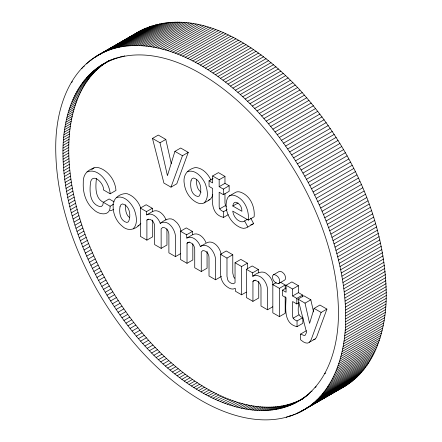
<?xml version="1.0" encoding="UTF-8"?>
<svg xmlns="http://www.w3.org/2000/svg" width="442" height="442" viewBox="0 0 442 442"><rect width="100%" height="100%" fill="white"/><g stroke="black" fill="none" stroke-linecap="round" stroke-linejoin="round"><path stroke-width="0.66" d="M62.952 153.556C62.626 120.296 72.576 82.129 103.074 64.14C133.699 46.493 171.745 56.703 200.386 73.477C241.686 97.699 273.88 135.125 297.88 176.098C321.505 217.353 337.942 263.957 338.45 311.886C338.771 345.141 328.826 383.308 298.328 401.297C267.703 418.944 229.652 408.734 201.016 391.96C159.717 367.744 127.523 330.312 103.522 289.339C79.897 248.084 63.46 201.48 62.952 153.556L68.753 150.208C68.482 117.533 77.914 80.322 107.196 61.808M345.677 318.909C345.876 268.67 329.052 219.646 304.737 176.17C279.797 132.6 246.128 92.781 202.856 66.56C172.706 48.371 132.744 36.62 99.71 54.278C67.239 72.057 55.841 111.787 55.725 146.529C55.526 196.773 72.35 245.791 96.66 289.267C121.605 332.837 155.275 372.661 198.546 398.883C228.696 417.071 268.659 428.817 301.693 411.159C334.158 393.38 345.561 353.655 345.677 318.909L386.275 295.471C385.562 218.05 349.219 143.888 297.61 87.505C258.968 47.117 195.789 2.033 138.506 31.857L97.909 55.294M301.693 411.159L344.091 386.706C375.291 368.335 386.104 329.594 386.275 295.471M125.694 204.707C125.202 209.221 125.71 214.829 129.677 217.718M196.618 179.419C196.176 183.944 196.983 189.463 201.088 192.154M96.4 178.535C95.555 186.706 94.748 198.497 103.765 202.486M113.605 204.221L110.124 206.232C110.478 216.536 99.091 215.016 93.864 209.729C86.035 203.397 82.809 192.95 83.267 183.143C82.908 174.999 86.505 170.645 94.058 167.833C97.03 166.64 100.102 168.076 102.754 169.38C110.285 173.673 115.329 181.817 115.97 190.441L110.168 193.789L103.384 189.872C104.561 184.231 93.262 172.159 90.599 181.883C89.472 190.568 89.245 203.458 99.61 206.536L101.561 206.42L102.782 205.011L103.34 202.309L109.135 198.961L114.229 201.9M212.762 194.508C212.409 199.149 207.641 200.922 204.16 202.889C201.48 204.563 198.231 203.359 195.723 201.95C189.32 198.22 185.237 191.242 184.308 183.977C182.773 175.64 186.822 169.524 195.353 167.524C202.569 167.855 208.116 173.938 210.961 180.143M232.812 206.011L233.37 203.828L234.359 202.552L235.757 202.215C239.73 203.165 242.089 207.348 241.907 211.265L232.812 206.011L238.028 203M306.394 330.721L300.599 334.069L300.599 339.793L303.494 341.959L305.836 342.97L307.825 343.08L315.257 338.942L316.533 337.252L326.92 309.096L319.909 305.046L314.107 308.394L309.582 323.367L305.03 303.157L297.996 299.096L303.792 295.748L310.831 299.809L313.56 311.936M152.479 138.412L163.905 183.06L170.988 187.148L176.789 183.8L188.259 152.38L180.701 148.015L174.905 151.363L167.435 175.662L160.01 142.766L152.479 138.412L158.275 135.064L165.811 139.418L171.264 163.584M170.988 187.148L182.463 155.728L188.259 152.38M326.92 309.096L321.124 312.444L311.279 339.428L309.461 342.29M140.854 223.182C136.434 229.354 128.125 232.022 122.23 226.166C116.39 221.486 113.124 214.016 113.135 206.58C112.058 198.944 120.191 192.762 127.224 193.734C133.821 195.983 138.689 201.812 140.821 208.315M273.432 274.802L272.692 275.62C271.758 279.035 274.3 282.725 277.604 283.648L278.769 283.499L284.571 280.151L285.328 279.333C286.283 275.907 283.698 272.222 280.394 271.3L279.228 271.454L273.432 274.802L274.592 274.648C277.902 275.57 280.482 279.256 279.526 282.681L278.769 283.499M152.7 220.088L152.7 236.785L146.899 240.133L146.899 220.099L147.617 219.343C151.518 218.21 155.004 222.867 154.617 226.542L154.617 244.586L161.153 248.365L166.954 245.017L166.938 228.901M192.822 243.918L192.822 259.951L187.021 263.299L187.021 243.26L187.739 242.509C191.64 241.376 195.126 246.028 194.734 249.708L194.734 267.753L201.276 271.526L207.077 268.178L207.055 251.393M91.665 169.662L94.058 167.833M133.186 228.807C138.263 223.823 136.368 215.364 134.186 209.403C131.186 202.917 124.097 194.795 116.252 197.618M204.16 202.889C209.243 197.911 207.342 189.447 205.16 183.491C202.165 176.999 195.077 168.883 187.226 171.706M258.741 281.471L258.741 298.007L252.94 301.356L252.94 281.372L253.714 280.626C257.658 279.521 261.31 284.129 260.995 287.88L260.995 306.008L267.537 309.781L272.753 306.77M146.899 240.133L140.357 236.359L140.357 208.083L146.49 211.624L146.694 214.906C152.357 211.757 158.579 218.204 160.225 223.343C168.59 218.315 176.369 231.072 175.457 238.564L175.457 256.62L180.679 253.609M160.225 223.343C164.601 220.05 170.474 216.232 175.247 221.171C178.458 223.63 180.458 227.442 180.955 231.426M187.021 263.299L180.48 259.52L180.48 231.249L186.612 234.79L186.817 238.067C192.474 234.923 198.701 241.371 200.348 246.509C208.712 241.481 216.492 254.238 215.58 261.73L215.58 279.786L221.376 276.438M133.296 35.222L138.506 31.857M250.719 218.171L253.614 223.58C249.625 225.343 245.962 229.862 241.183 227.862C237.255 226.359 233.884 223.658 231.31 220.354C226.586 214.127 224.475 205.386 227.536 197.988A14.796 8.542 60 0 1 234.376 195.403C244.498 198.729 249.282 210.105 248.332 220.122L254.133 216.773C255.084 206.757 250.299 195.381 240.177 192.055A14.796 8.542 60 0 0 235.061 192.662L229.26 196.01M253.614 223.58L251.885 224.724L250.758 224.879M113.572 209.265L111.997 210.282L110.086 210.723M247.498 219.243L243.431 221.63L242.061 221.823A11.205 6.47 60 0 1 236.464 218.967L234.652 216.668L233.382 213.983L232.741 211.121L248.332 220.122M107.754 61.471L108.876 60.792L101.395 65.156M252.94 301.356L246.398 297.582L246.398 269.305L252.553 272.858L252.758 276.244C261.178 272.51 268.338 283.886 267.537 291.516L267.537 309.781M252.758 276.244C256.946 272.863 262.885 269.753 267.416 274.388C270.742 276.919 272.659 280.935 273.106 285.04M96.141 56.361L140.307 30.841M94.406 57.482L142.142 29.879M103.406 52.416L144.004 28.979M92.698 58.659L96.284 56.593M97.478 55.902L98.671 55.211M100.461 54.178L101.654 53.488M102.848 52.797L104.041 52.112M105.837 51.073L107.03 50.388M108.82 49.355L110.014 48.664M111.207 47.974L112.401 47.283M114.191 46.25L115.39 45.559M116.583 44.874L123.147 41.078M124.937 40.045L128.523 37.979M129.716 37.288L131.506 36.255M105.295 51.565L145.893 28.128M91.03 59.885L92.82 58.852M107.213 50.769L147.81 27.332M89.389 61.167L91.179 60.134M109.163 50.029L149.761 26.592M87.787 62.499L89.577 61.466M111.141 49.344L151.739 25.907M86.212 63.886L87.411 63.195M113.141 48.719L153.739 25.277M115.174 48.145L155.772 24.708M83.179 66.808L84.372 66.123M117.229 47.631L157.827 24.194M81.715 68.35L82.908 67.659M119.312 47.172L159.91 23.73M121.417 46.769L162.015 23.332M123.55 46.421L164.148 22.984M125.705 46.134L166.303 22.691M127.882 45.902L168.479 22.459M130.081 45.725L170.678 22.288M132.302 45.603L172.899 22.166M134.539 45.543L175.142 22.106M71.344 82.411L72.538 81.72M99.743 66.223L105.544 62.874M106.528 62.267L110.008 60.261M108.296 61.41L111.196 59.736M98.124 67.339L103.925 63.985M110.091 60.604L111.251 59.935M96.533 68.504L102.334 65.156M111.914 59.847L114.235 58.51M94.98 69.72L100.776 66.372M136.805 45.537L177.402 22.1M113.771 59.145L115.511 58.14M93.45 70.985L99.251 67.637M115.649 58.499L116.804 57.83M91.958 72.3L97.759 68.952M117.55 57.902L118.71 57.233M90.5 73.665L96.301 70.317M139.086 45.592L179.684 22.15M119.478 57.361L120.638 56.692M89.074 75.074L94.875 71.726M121.434 56.869L122.594 56.2M87.682 76.532L93.483 73.184M141.385 45.703L181.982 22.26M123.412 56.432L124.572 55.764M86.328 78.041L92.124 74.692M85.002 79.599L90.803 76.251M143.705 45.869L184.303 22.426M83.715 81.201L89.516 77.853M146.037 46.09L186.635 22.652M82.466 82.847L88.267 79.499M81.251 84.538L87.052 81.19M148.39 46.371L188.988 22.929M80.074 86.278L85.87 82.93M78.93 88.063L84.726 84.715M150.761 46.708L191.358 23.266M77.825 89.892L83.621 86.544M153.142 47.101L193.74 23.664M76.753 91.759L82.555 88.411M155.54 47.548L196.137 24.111M75.726 93.676L81.527 90.328M74.731 95.632L80.532 92.284M157.949 48.056L198.546 24.619M73.781 97.627L79.582 94.279M160.374 48.62L200.972 25.177M72.864 99.665L78.665 96.317M71.991 101.748L77.786 98.4M162.811 49.239L203.408 25.796M71.151 103.864L76.952 100.516M165.258 49.913L205.856 26.476M70.355 106.025L76.157 102.677M167.717 50.642L208.32 27.205M69.598 108.224L75.4 104.876M170.187 51.427L210.784 27.99M68.88 110.456L74.681 107.108M172.667 52.272L213.265 28.829M68.201 112.727L74.002 109.378M67.565 115.036L73.366 111.688M175.154 53.167L215.751 29.724M66.969 117.384L72.77 114.036M177.651 54.117L218.249 30.675M66.41 119.76L72.212 116.412M180.148 55.123L220.751 31.68M65.897 122.174L71.698 118.826M182.657 56.178L223.254 32.741M65.422 124.627L71.223 121.274M185.17 57.294L225.768 33.852M64.991 127.108L70.792 123.754M64.598 129.617L70.4 126.268M187.69 58.46L228.287 35.017M64.25 132.164L70.051 128.815M190.215 59.681L230.812 36.238M63.941 134.738L69.742 131.39M192.74 60.952L233.337 37.509M63.676 137.346L69.477 133.992M195.265 62.278L235.862 38.835M63.449 139.976L69.25 136.628M197.795 63.654L238.393 40.211M63.267 142.639L69.068 139.291M200.325 65.079L240.923 41.642M63.123 145.33L68.924 141.981M202.856 66.56L243.454 43.117M63.024 148.048L68.825 144.7M205.386 68.09L245.984 44.648M62.968 150.788L68.77 147.44M207.917 69.67L248.514 46.228M62.979 156.346L68.781 152.998L68.753 150.208M210.442 71.295L251.039 47.858M63.046 159.159L68.847 155.811L68.781 152.998M212.967 72.974L253.564 49.537M63.156 161.999L68.958 158.65L68.847 155.811M215.486 74.704L256.084 51.261M63.311 164.855L69.112 161.507L68.958 158.65M218 76.477L258.598 53.04M63.504 167.733L69.306 164.385L69.112 161.507M220.508 78.3L261.106 54.863M63.742 170.634L69.538 167.286L69.306 164.385M223.011 80.173L263.609 56.731M64.018 173.551L69.819 170.203L69.538 167.286M225.508 82.085L266.106 58.648M64.339 176.485L70.134 173.137L69.819 170.203M228 84.052L268.598 60.609M64.698 179.441L70.499 176.093L70.134 173.137M230.481 86.057L271.079 62.62M65.101 182.408L70.902 179.06L70.499 176.093M232.951 88.107L273.548 64.67M65.543 185.391L71.344 182.043L70.902 179.06M235.415 90.207L276.012 66.764M66.029 188.391L71.831 185.043L71.344 182.043M237.868 92.345L278.466 68.908M66.554 191.403L72.355 188.054L71.831 185.043M67.123 194.43L72.919 191.082L72.355 188.054M240.304 94.527L280.902 71.09M160.01 142.766L165.811 139.418M67.725 197.469L73.527 194.121L72.919 191.082M242.735 96.754L283.333 73.311M68.377 200.513L74.173 197.165L73.527 194.121M245.15 99.019L285.747 75.582M69.062 203.569L74.864 200.22L74.173 197.165M247.553 101.323L288.151 77.886M69.792 206.635L75.593 203.287L74.864 200.22M249.94 103.671L290.538 80.234M70.56 209.712L76.361 206.364L75.593 203.287M252.31 106.058L292.908 82.621M71.366 212.79L77.168 209.442L76.361 206.364M254.669 108.483L295.267 85.046M72.217 215.878L78.013 212.53L77.168 209.442M257.006 110.948L297.61 87.505M73.101 218.972L78.903 215.624L78.013 212.53M259.332 113.445L299.93 90.008M74.024 222.066L79.825 218.718L78.903 215.624M261.636 115.981L302.234 92.544M74.991 225.166L80.792 221.818L79.825 218.718M263.924 118.55L304.521 95.113M75.991 228.271L81.792 224.923L80.792 221.818M266.195 121.158L306.792 97.721M77.03 231.37L82.831 228.022L81.792 224.923M268.438 123.799L309.035 100.362M78.107 234.475L83.908 231.127L82.831 228.022M270.664 126.473L311.267 103.036M79.223 237.581L85.024 234.232L83.908 231.127M272.874 129.18L313.472 105.737M80.378 240.68L86.173 237.332L85.024 234.232M140.357 208.083L146.158 204.734L152.291 208.276L152.496 211.558L146.694 214.906M275.057 131.915L315.654 108.478M81.566 243.78L87.367 240.431L86.173 237.332M82.792 246.879L88.588 243.531L87.367 240.431M277.217 134.683L317.815 111.246M146.49 211.624L152.291 208.276M84.052 249.968L89.853 246.619L88.588 243.531M212.624 175.966L218.425 172.612L224.967 176.391L224.967 183.342L219.166 186.69L219.166 179.739L212.624 175.966L212.624 182.916L209.049 180.85L209.049 186.391L212.624 188.452C212.226 198.756 210.055 214.464 223.602 217.365L228.238 214.685M279.355 137.479L319.953 114.042M209.049 180.85L213.11 178.507M85.345 253.056L91.146 249.708L89.853 246.619M281.471 140.307L322.069 116.87M146.899 220.099L148.639 219.094M86.676 256.133L92.477 252.785L91.146 249.708M219.166 179.739L224.967 176.391M283.56 143.164L324.157 119.721M88.046 259.205L93.842 255.857L92.477 252.785M285.62 146.048L326.218 122.605M89.444 262.272L95.245 258.924L93.842 255.857M287.659 148.954L328.257 125.517M90.881 265.327L96.682 261.979L95.245 258.924M219.166 186.69L223.354 189.104L229.149 185.756L229.149 191.298L223.354 194.646L219.166 192.231L219.166 206.337C218.889 209.077 221.287 210.845 223.602 211.646L227.083 209.635M289.67 151.888L330.268 128.451M92.35 268.377L98.146 265.029L96.682 261.979M291.654 154.849L332.257 131.407M93.848 271.41L99.649 268.062L98.146 265.029M293.615 157.827L334.213 134.39M95.384 274.432L101.179 271.084L99.649 268.062M295.543 160.833L336.141 137.396M96.947 277.443L102.748 274.095L101.179 271.084M180.48 231.249L186.281 227.901L192.414 231.442L192.618 234.719L186.817 238.067M297.444 163.86L338.042 140.423M219.685 208.889L225.486 205.541L224.967 202.988L224.967 193.585M98.544 280.443L104.345 277.095L102.748 274.095M299.311 166.91L339.909 143.473M100.174 283.421L105.975 280.073L104.345 277.095M186.612 234.79L192.414 231.442M301.151 169.977L341.749 146.54M101.831 286.388L107.633 283.04L105.975 280.073M302.963 173.065L343.561 149.628M103.522 289.339L109.323 285.991C133.324 326.964 165.512 364.39 206.817 388.612C235.293 405.27 272.985 415.486 303.555 398.27L298.328 401.297M187.021 243.26L189.342 241.923M304.737 176.17L345.34 152.733M105.24 292.272L111.041 288.924M306.488 179.297L347.086 155.855M106.986 295.19L112.787 291.842M308.201 182.435L348.799 158.993M108.765 298.085L114.561 294.737M200.348 246.509L205.569 243.492M309.881 185.59L350.478 162.148M110.566 300.963L116.368 297.615M311.533 188.756L352.13 165.319M112.401 303.82L118.196 300.472M114.257 306.654L120.058 303.306M313.146 191.938L353.744 168.501M116.141 309.466L121.942 306.118M314.726 195.132L355.324 171.695M118.053 312.251L123.854 308.903M316.273 198.342L356.871 174.899M246.244 292.129L241.603 294.808L235.448 291.256L235.266 288.278C231.774 290.609 227.685 287.499 225.1 285.151A9.171 5.298 60 0 1 221.652 279.742L220.994 277.604L220.442 272.847L220.442 254.321L226.243 250.973L232.785 254.747L232.785 273.034L233.652 276.852L234.746 278.311M119.992 315.013L125.788 311.665M317.781 201.558L358.379 178.115M121.948 317.754L127.749 314.406M319.257 204.784L359.854 181.342M220.442 254.321L226.984 258.095L232.785 254.747M123.937 320.467L129.733 317.118M320.693 208.016L361.296 184.579M125.942 323.152L131.744 319.804M322.096 211.259L362.694 187.822M226.984 258.095L226.984 276.383L227.857 280.2L228.945 281.659A8.746 5.05 60 0 0 233.277 283.77L235.039 282.786L235.039 262.747L240.84 259.399L247.404 263.189L247.404 268.703M127.97 325.809L133.771 322.461M323.461 214.508L364.059 191.066M130.025 328.445L135.827 325.097M324.793 217.762L365.39 194.32M235.039 262.747L241.603 266.537L247.404 263.189M132.097 331.041L137.898 327.693M326.08 221.022L366.678 197.58M134.197 333.616L139.992 330.268M246.398 269.305L252.2 265.957L258.355 269.51L258.559 272.896M327.334 224.282L367.932 200.845M136.307 336.152L142.109 332.804M328.544 227.547L369.142 204.11M138.445 338.666L144.247 335.318M252.553 272.858L258.355 269.51M329.721 230.812L370.319 207.375M140.6 341.141L146.401 337.793M330.854 234.083L371.451 210.641M142.772 343.583L148.573 340.235M252.94 281.372L255.261 280.035M331.953 237.348L372.551 213.906M144.959 345.992L150.761 342.644M333.008 240.614L373.606 217.171M147.169 348.368L152.965 345.02M334.019 243.873L374.617 220.436M149.39 350.71L155.192 347.362M151.628 353.014L157.429 349.666M334.997 247.133L375.595 223.696M285.195 296.731L285.195 313.279L279.394 316.627L272.83 312.837L272.83 284.565L276.311 282.56M153.882 355.28L159.684 351.931M335.931 250.387L376.529 226.95M156.153 357.512L161.954 354.164M336.821 253.636L377.418 230.199M272.83 284.565L279.394 288.355L285.195 285.007L285.195 289.145M286.068 285.261L291.869 281.908L298.411 285.687L298.411 292.637L292.61 295.985L292.61 289.035L286.068 285.261L286.068 292.212L282.493 290.145L282.493 295.687L286.068 297.748C285.67 308.052 283.499 323.759 297.046 326.66L302.842 323.312L302.842 317.594C296.112 315.931 298.809 307.731 298.411 302.881M158.435 359.705L164.236 356.357M337.671 256.879L378.269 233.442M282.493 290.145L285.974 288.134M160.728 361.854L166.529 358.506M338.484 260.117L379.081 236.68M292.61 289.035L298.411 285.687M163.037 363.97L168.833 360.622M339.246 263.344L379.844 239.907M165.352 366.042L171.153 362.694M339.975 266.565L380.573 243.122M167.684 368.076L173.479 364.727M340.655 269.769L381.253 246.332M170.021 370.07L175.822 366.722M292.61 295.985L296.797 298.4L302.593 295.052L302.593 296.902M341.296 272.968L381.894 249.531M172.369 372.02L178.17 368.672M341.893 276.151L382.49 252.713M174.728 373.926L180.524 370.578M302.842 317.594L297.046 320.942C294.731 320.141 292.328 318.373 292.61 315.632L292.61 301.527L296.797 303.941L299.112 302.604M342.445 279.322L383.043 255.885M177.093 375.794L182.889 372.446M305.03 303.157L310.831 299.809M342.959 282.482L383.557 259.04M179.463 377.617L185.264 374.269M343.423 285.62L384.026 262.183M181.844 379.391L187.64 376.043M343.848 288.748L384.446 265.31M184.226 381.126L190.027 377.777M293.129 318.185L298.93 314.837M186.618 382.811L192.414 379.463M344.23 291.858L384.827 268.416M189.01 384.452L194.806 381.103M344.567 294.947L385.164 271.51M191.408 386.048L197.204 382.7M344.859 298.018L385.457 274.581M193.806 387.601L199.607 384.253M345.108 301.068L385.706 277.631M196.209 389.098L202.011 385.75M345.312 304.102L385.91 280.659M198.613 390.557L204.414 387.203M345.473 307.107L386.07 283.67M201.016 391.96L206.817 388.612M345.594 310.096L386.192 286.659M203.419 393.319L209.221 389.971M345.666 313.058L386.264 289.62M205.823 394.623L211.624 391.275M345.694 315.997L386.291 292.56M208.226 395.883L214.022 392.535M210.624 397.093L216.425 393.745M213.022 398.253L218.818 394.905M345.616 321.798L386.214 298.356M215.414 399.364L221.21 396.015M345.517 324.655L386.115 301.217M217.801 400.419L223.602 397.071M345.368 327.489L385.965 304.052M220.182 401.43L225.984 398.082M345.174 330.29L385.772 306.853M222.558 402.386L228.359 399.038M344.937 333.064L385.534 309.627M224.928 403.286L230.73 399.938M344.661 335.804L385.258 312.367M227.293 404.137L233.094 400.789M344.335 338.517L384.932 315.08M229.647 404.938L235.448 401.59M231.995 405.684L237.796 402.336M343.964 341.196L384.568 317.759M234.332 406.38L240.133 403.032M343.556 343.843L384.153 320.406M236.658 407.021L242.459 403.673M343.103 346.456L383.7 323.014M238.973 407.612L244.774 404.264M342.605 349.031L383.203 325.594M241.277 408.148L247.078 404.8M342.064 351.572L382.661 328.135M243.564 408.629L249.365 405.281M245.846 409.06L251.647 405.712M341.478 354.081L382.076 330.638M248.111 409.43L253.907 406.082M340.848 356.55L381.446 333.108M250.36 409.751L256.161 406.402M340.18 358.981L380.777 335.539M252.592 410.021L258.393 406.673M254.813 410.231L260.614 406.883M339.467 361.374L380.065 337.931M257.017 410.391L262.813 407.043M338.71 363.727L379.313 340.285M259.2 410.496L265.001 407.148M324.643 373.678L325.804 373.009M337.915 366.037L378.512 342.6M261.371 410.546L267.167 407.198M263.52 410.546L269.316 407.198M337.08 368.313L377.678 344.87M265.648 410.485L271.449 407.137M336.196 370.545L376.794 347.103M267.758 410.375L273.559 407.027M269.847 410.209L275.648 406.861M335.274 372.733L375.877 349.296M271.918 409.988L277.714 406.64M273.963 409.712L279.764 406.364M334.312 374.877L374.91 351.44M275.99 409.386L281.786 406.038M315.074 387.396L316.234 386.728M333.312 376.982L373.91 353.545M277.99 409.005L283.792 405.657M279.968 408.568L285.77 405.22M281.924 408.082L287.72 404.734M332.268 379.043L372.866 355.606M310.903 391.778L312.063 391.109M283.852 407.535L289.654 404.187M309.444 393.142L310.604 392.468M285.753 406.944L291.554 403.59M307.947 394.457L309.107 393.783M331.185 381.059L371.783 357.617M287.632 406.292L293.433 402.944M306.422 395.723L308.162 394.717M289.482 405.59L295.284 402.242M304.869 396.938L307.184 395.596M291.311 404.839L297.107 401.491M293.107 404.032L298.908 400.684M303.278 398.104L306.179 396.43M301.659 399.22L304.56 397.546M294.875 403.17L303.488 398.275M330.058 383.026L370.656 359.589M328.898 384.954L369.495 361.512M327.693 386.827L368.296 363.39M326.456 388.662L367.053 365.219M325.179 390.446L365.777 367.004M323.859 392.181L364.457 368.738M322.505 393.866L363.103 370.429M321.113 395.502L361.711 372.065M319.688 397.093L360.285 373.65M318.223 398.629L358.821 375.192M286.228 417.292L287.422 416.602M316.721 400.115L357.318 376.678M288.261 416.723L290.051 415.684M315.185 401.551L355.788 378.114M290.261 416.093L291.455 415.403M313.616 402.938L354.213 379.501M292.239 415.408L294.029 414.375M312.013 404.27L352.611 380.833M294.19 414.668L295.383 413.977M310.372 405.552L350.97 382.115M296.107 413.872L299.09 412.148M297.996 413.021L303.969 409.579M305.162 408.889L349.302 383.341M306.997 407.955L347.594 384.518M299.858 412.121L345.859 385.639M86.975 171.921C98.804 167.225 109.633 183.347 110.168 193.789M344.091 386.706L338.594 389.584M152.496 211.558C158.153 208.409 164.374 214.856 166.026 219.994M192.618 234.719C198.276 231.575 204.497 238.017 206.149 243.161C212.911 238.779 220.641 247.995 221.072 254.592M313.627 339.732L315.257 338.942M137.849 225.945L138.987 225.459M208.254 200.276L209.961 199.541M174.905 151.363L182.463 155.728M224.967 183.342L229.149 185.756M280.421 282.25L285.195 285.007M298.411 292.637L302.593 295.052M314.107 308.394L321.124 312.444M103.34 202.309L110.124 206.232M175.457 256.62L168.894 252.83L168.894 234.763C169.175 231.205 166.419 227.387 162.717 227.37L161.131 228.89L161.153 248.365M215.58 279.786L209.016 275.996L209.016 257.924C209.298 254.365 206.541 250.553 202.839 250.537L201.254 252.056L201.276 271.526M300.599 334.069L304.367 335.616L305.184 335.218L306.571 332.395L297.996 299.096M225.486 205.541L226.243 206.486M107.633 283.04L109.323 285.991M244.603 220.917L247.813 226.928M297.046 320.942L297.046 326.66M296.797 298.4L296.797 303.941M279.394 288.355L279.394 316.627M241.603 266.537L241.603 294.808M223.602 211.646L223.602 217.365M223.354 189.104L223.354 194.646M120.003 206.806C119.025 212.563 120.108 220.895 126.86 222.47L128.456 221.812C131.252 215.889 129.909 205.801 122.572 203.922L120.986 204.624L120.003 206.806M190.983 180.894C190.005 186.651 191.088 194.977 197.839 196.557L199.43 195.9C202.232 189.977 200.889 179.883 193.546 178.004L191.966 178.712L190.983 180.894"/></g></svg>
